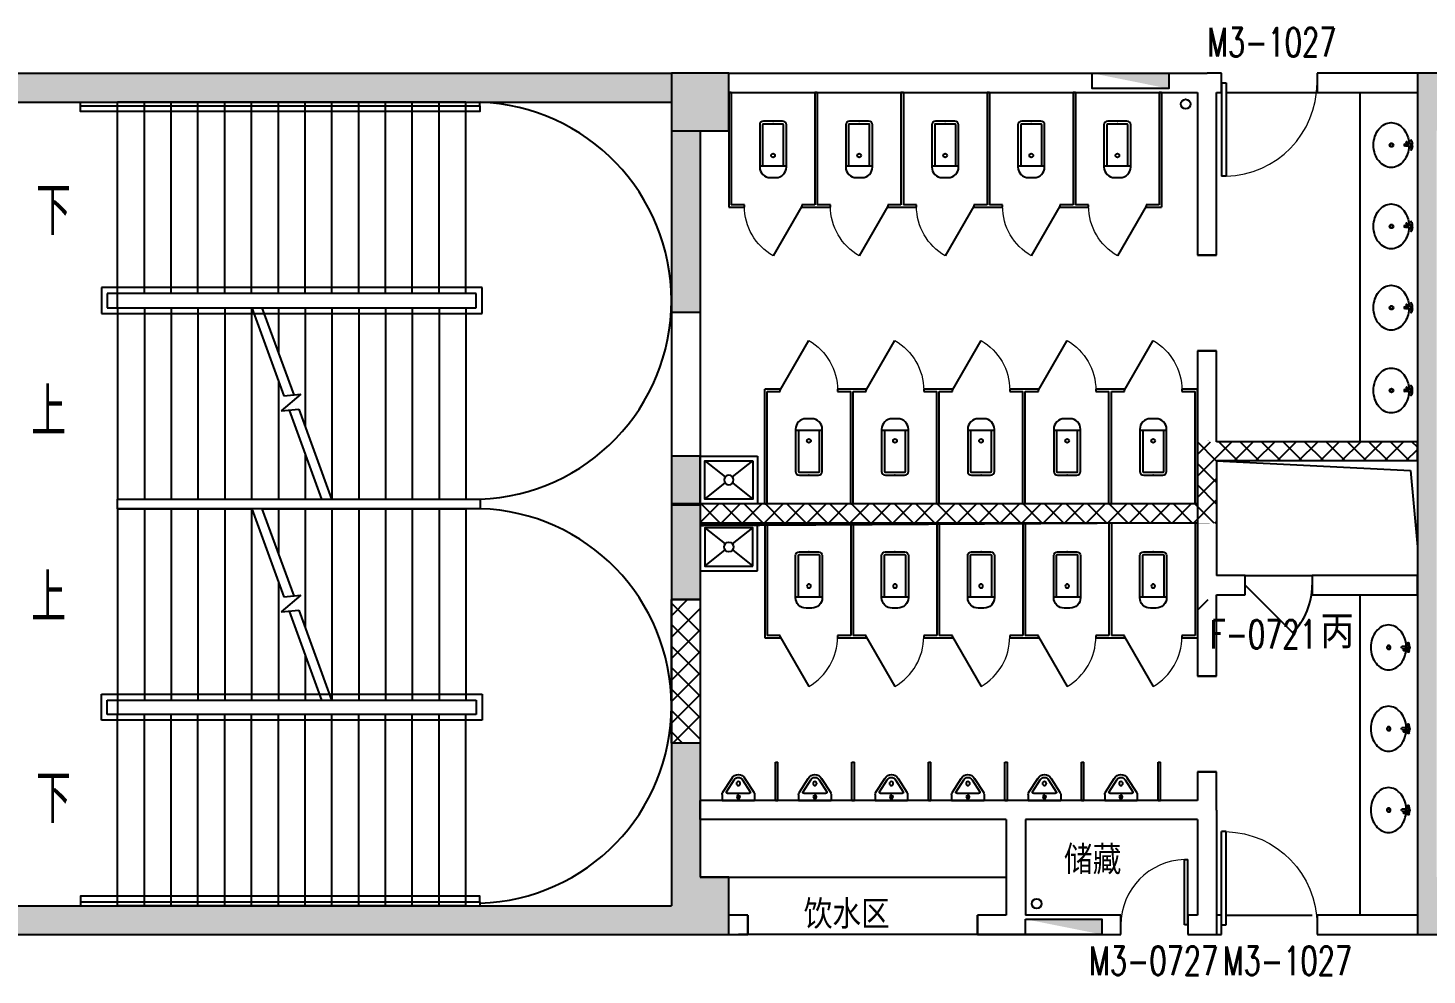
# Model space of a CAD drawing. Extents: x 1136392 to 1212190, y 313528 to 416301.
# Drawn here: x 1147326 to 1161954, y 394641 to 404538 of the extents above; entities that cross this region are included whole.
import ezdxf

# ---------------------------------------------------------------- set-up
doc = ezdxf.new("R2010")
doc.units = 0
doc.header["$LTSCALE"] = 1000
doc.header["$MEASUREMENT"] = 0
doc.linetypes.add('DASH', pattern=[0.35, 0.25, -0.1])
for name, color, linetype in [('body', 30, 'Continuous'), ('name', 1, 'Continuous'), ('消防', 222, 'Continuous')]:
    doc.layers.add(name, color=color, linetype=linetype)
doc.styles.add('_TCH_DIM', font='SIMPLEX', dxfattribs={"bigfont": 'GBCBIG'})
doc.styles.add('_TCH_WINDOW', font='txt.shx', dxfattribs={"height": 3.5, "bigfont": 'hztxt.shx'})

# ---------------------------------------------------------------- blocks, each defined once
blk = doc.blocks.new('cde')
at = {"layer": '消防'}
blk.add_hatch(color=256, dxfattribs=at).paths.add_polyline_path([(-873426.7166632321, -271674.3896962288), (-874226.7166632321, -271674.3896962288), (-873426.7166632321, -271834.3896962288)])
blk.add_lwpolyline([(-874226.7166632321, -271674.3896962288), (-873426.7166632321, -271674.3896962288), (-873426.7166632321, -271834.3896962288), (-874226.7166632321, -271834.3896962288)], close=True, dxfattribs=at)
blk = doc.blocks.new('$lvtry$00000201')
for p, q in [((-139.7834388052433, -40.0000000100008, 1e-08), (-139.7834388052433, -479.6564289897615, 1e-08)), ((-109.7834388052506, -40.0000000100008, 1e-08), (-109.7834388052433, -469.6564289897615, 1e-08)), ((99.78343880524335, -1.000080374069512e-08, 1e-08), (-99.78343880524335, -1.000080374069512e-08, 1e-08)), ((99.78343880524335, -30.0000000100008, 1e-08), (-99.78343880524335, -30.0000000100008, 1e-08)), ((109.7834388052361, -469.6564289897615, 1e-08), (109.7834388052361, -40.0000000100008, 1e-08)), ((139.7834388052361, -479.6564289897615, 1e-08), (139.7834388052433, -40.0000000100008, 1e-08)), ((139.7834388052361, -469.6564289897615, 1e-08), (-139.7834388052433, -469.6564289897615, 1e-08)), ((-29.78343880524335, -589.6564289897615, 1e-08), (29.78343880523607, -589.6564289897615, 1e-08))]:
    blk.add_line(p, q)
blk.add_circle((0, -358.6146012114659, 1e-08), 20)
for centre, radius, start, end in [((-99.78343880524335, -40.0000000100008, 1e-08), 40, 90, 180), ((-99.78343880525063, -40.0000000100008, 1e-08), 10, 90, 180), ((99.78343880523607, -40.0000000100008, 1e-08), 40, 0, 90), ((99.78343880523607, -40.0000000100008, 1e-08), 10, 0, 90), ((-29.78343880524335, -479.6564289897615, 1e-08), 110, 180, 270), ((29.78343880523607, -479.6564289897615, 1e-08), 110, 270, 0)]:
    blk.add_arc(centre, radius, start, end)
blk.add_point((0, 0))
blk = doc.blocks.new('$TCHSYS$APDOOR2D')
blk.add_line((0.5, 0), (9.094947017729283e-16, 0.8660254037844392))
at = {"lineweight": 13}
blk.add_arc((0.5, 0), 1, 120, 180, dxfattribs=at)
blk = doc.blocks.new('$DorLib2D$00000001')
for p, q in [((0.45, 0.9750000000000001), (0.5000000000000002, 0.9750000000000001)), ((0.45, 0), (0.45, 0.9750000000000001)), ((0.5, 0), (0.5, 0.9750000000000001)), ((0.5, 0), (0.45, 0))]:
    blk.add_line(p, q)
at = {"lineweight": 13}
blk.add_arc((0.475, 0), 0.975, 91.4692835813538, 180, dxfattribs=at)
blk = doc.blocks.new('$lvtry$00000194')
for p, q in [((-16.69233925083245, -26.52828659578518, 1e-08), (-16.69233925083245, -16.69233926081506, 1e-08)), ((16.69233925080334, -26.52828659578518, 1e-08), (16.69233925080334, -16.69233926081506, 1e-08))]:
    blk.add_line(p, q)
at = {"elevation": 1e-08}
blk.add_lwpolyline([(13.72152649859345, -39.03689486999792, -0.06737355819839203), (92.26126355512679, -53.38288950382048, -0.08815154047699353), (166.1700935788249, -92.90564140197239, -0.1052687078231532), (218.0973696844812, -155.2963535393974, -0.1216849278553274), (235, -223.7203959214821, -0.121684927855334), (218.0973696844885, -292.1444383035814, -0.1052687078231275), (166.1700935788467, -354.5351504409991, -0.08815154047698223), (92.26126355514862, -394.057902339162, -0.07896630954085203), (7.275957614183426e-12, -408.7203959214967, -0.07896630954085819), (-92.26126355513406, -394.0579023391729, -0.08815154047700312), (-166.1700935788322, -354.535150441021, -0.1052687078231533), (-218.0973696844885, -292.144438303596, -0.1216849278553274), (-235, -223.7203959215112, -0.1216849278553497), (-218.0973696844958, -155.2963535394192, -0.1052687078231637), (-166.170093578854, -92.90564140199422, -0.08815154047699322), (-92.26126355514862, -53.38288950383139, -0.05993496726570368), (-22.52397154361825, -39.57398654198914, -0.05993496726570368)], format="xyb", dxfattribs=at)
for centre, radius in [((-1.455191522836685e-11, -26.52828659578518, 1e-08), 16.69233925081608), ((-7.275957614183426e-12, -221.4316481974711, 1e-08), 20), ((-7.275957614183426e-12, -221.4316481974711, 1e-08), 15)]:
    blk.add_circle(centre, radius)
for centre, radius, start, end in [((-40.18135723996966, -17.32147236583114, 1e-08), 10.06450358181337, 106.6095606707905, 258.1648168314234), ((-64.2878101370734, 250.1618107285321, 1e-08), 258.7112282179222, 274.7069152505645, 282.3731635936319), ((-74.62124779871374, -196.6875086797954, 1e-08), 172.5795059260873, 71.36004855192897, 79.18732016849276), ((-28.90521497542795, -63.30408876373258, 1e-08), 6.774339234079719, 155.3439801166094, 308.3224154564381), ((-170.98009125526, 35.25583087861014, 1e-08), 166.2489730946692, 324.8410728659358, 338.1337180303948), ((-170.98009125526, 35.25583087861014, 1e-08), 169.652629299969, 324.8410728659358, 331.3523341770557), ((-28.90521497542795, -63.30408876373258, 1e-08), 3.370683028779979, 155.3439801166094, 308.3224154564381), ((100.4320496943401, -178.0699382033345, 1e-08), 169.6526292999691, 132.31406139628, 138.8253227074418), ((100.4320496943401, -178.0699382033345, 1e-08), 166.2489730946693, 125.5326775435753, 138.8253227074418), ((-12.26054571814893, -42.12725045696425, 1e-08), 10.59940537502004, 201.8923753688994, 261.7740202046142), ((-1.455191522836685e-11, -16.69233926081506, 1e-08), 16.69233925081608, 0, 180), ((-381.0866100194544, -98.94153783039656, 1e-08), 372.2172360846195, 2.398242787226626, 6.762688832811939), ((-1.455191522836685e-11, -79.69124362275761, 1e-08), 9.902517937004529, 201.7836930227817, 338.2163069772183), ((64.28781013704429, 250.1618107285321, 1e-08), 258.7112282179222, 257.626836406368, 265.2930847494355), ((381.0866100194253, -98.94153783036745, 1e-08), 372.2172360846195, 170.1008309111423, 177.6017572127734), ((74.62124779877195, -196.6875086797954, 1e-08), 172.5795059260873, 100.8126798315072, 110.4190736218762), ((40.18135723994055, -17.32147236583114, 1e-08), 10.06450358181337, 281.8351831685765, 73.39043932920947)]:
    blk.add_arc(centre, radius, start, end)
blk.add_point((-1.455191522836685e-11, -16.69233926081506, 1e-08))
blk = doc.blocks.new('$DorLib2D$00000114')
at = {"color": 0}
blk.add_line((0.4999999999999964, 3.552713678800501e-15), (-0.2071067811864751, 0.7071067811864857), dxfattribs=at)
blk.add_arc((0.5000000000013856, -1.154631945610163e-12), 1.000000000001696, 135, 180, dxfattribs=at)
blk = doc.blocks.new('$lvtry$00000221')
for p, q in [((-170, 0, 1.00000000000001e-08), (170, -3.637978807091713e-12, 1.00000000000001e-08)), ((-170, -61.14835470659455, 1.00000000000001e-08), (-170, 0, 1.00000000000001e-08)), ((-161.8924622367413, -88.44343865486735, 1.00000000000001e-08), (-69.28203202271834, -230.5818163137155, 1.00000000000001e-08)), ((-124.1736286101077, -91.45901678963855, 1.00000000000001e-08), (-43.30126991269935, -215.5818163076256, 1.00000000000001e-08)), ((-115.7951361627565, -76, 1.00000000000001e-08), (115.7951365941481, -76, 1.00000000000001e-08)), ((43.301270463322, -215.5818162915166, 1.00000000000001e-08), (124.1736290448607, -91.45901678449081, 1.00000000000001e-08)), ((69.28203258278518, -230.5818162812357, 1.00000000000001e-08), (161.8924622535633, -88.44343926462534, 1.00000000000001e-08)), ((170, -61.14835534217491, 1.00000000000001e-08), (170, -3.637978807091713e-12, 1.00000000000001e-08))]:
    blk.add_line(p, q)
for centre, radius in [((0, -38, 1.00000000000001e-08), 17.66628609890358), ((2.156957634724677e-07, -176.9798452330579, 1e-08), 20)]:
    blk.add_circle(centre, radius)
for centre, radius, start, end in [((-120, -61.14835470659455, 1.00000000000001e-08), 50, 180, 213.0863027744521), ((-115.7951361627565, -86, 1.00000000000001e-08), 10, 90, 213.0863027744521), ((115.7951365941481, -86, 1.00000000000001e-08), 10, 326.9136972608397, 90), ((120, -61.14835534217491, 1.00000000000001e-08), 50, 326.9136972608397, 0), ((2.706583472900093e-07, -190.5818162974756, 1.00000000000001e-08), 80.00000000000118, 210.0000000135458, 330.0000000132417), ((2.706583472900093e-07, -190.5818163002696, 1.00000000000001e-08), 49.99999999860439, 210.0000000102977, 330.00000001059)]:
    blk.add_arc(centre, radius, start, end)
blk.add_point((0, -38, 1.00000000000001e-08))
blk = doc.blocks.new('$lvtry$00000012')
for p, q in [((-250, -50, 1e-08), (-39.04344047215272, -218.7652476222793, 1e-08)), ((39.04344047215272, -218.7652476222793, 1e-08), (250, -50, 1e-08)), ((-250, -450, 1e-08), (-39.04344047215272, -281.2347523777207, 1e-08)), ((39.04344047215272, -281.2347523777244, 1e-08), (250, -450, 1e-08))]:
    blk.add_line(p, q)
at = {"elevation": 1e-08}
for points in [[(300, -500), (300, 0), (-300, 0), (-300, -500)], [(250, -450), (250, -50), (-250, -50), (-250, -450)]]:
    blk.add_lwpolyline(points, close=True, dxfattribs=at)
blk.add_circle((0, -250, 1e-08), 50)

msp = doc.modelspace()

# ---------------------------------------------------------------- hatches: boundary and pattern name
at = {"layer": 'body'}
for points in [[(1146253.254588094, 404064.498911303), (1146253.254588094, 403764.498911303), (1154053.254588094, 403764.4989113044), (1154053.254588094, 404064.4989113044)], [(1154053.254588085, 403464.4989113604), (1154653.254588085, 403464.4989113604), (1154653.254588085, 404064.4989113604), (1154053.254588085, 404064.4989113604)], [(1161853.254588062, 404064.4989113034), (1161853.254588062, 403464.4989113034), (1162453.254588062, 403464.4989113031), (1162453.254588062, 404064.4989113031)], [(1154353.254588104, 403464.4910988073), (1154053.254588104, 403464.4910988081), (1154053.254588095, 401564.4910988664), (1154353.254588095, 401564.4910988656)], [(1162053.254588062, 403464.4989113033), (1161853.254588062, 403464.4989113034), (1161853.254588059, 395664.4989113057), (1162053.254588059, 395664.4989113057)], [(1154053.254588097, 400064.491098866), (1154053.254588096, 399551.9099041946), (1154353.254588096, 399551.9099041942), (1154353.254588097, 400064.4910988656)], [(1154053.254588127, 399564.4989112894), (1154053.25458809, 398564.4910988661), (1154353.25458809, 398564.4910988656), (1154353.254588154, 399564.4989112894)], [(1154053.254588086, 395664.4989113604), (1154353.254588086, 395664.4989113604), (1154353.25458809, 397064.4910988656), (1154053.25458809, 397064.4910988662)], [(1154053.254588085, 395064.4989113604), (1154653.254588085, 395064.4989113604), (1154653.254588085, 395664.4989113604), (1154053.254588085, 395664.4989113604)], [(1161853.254588064, 395664.4989113058), (1161853.254588064, 395064.4989113058), (1162453.254588064, 395064.4989113056), (1162453.254588064, 395664.4989113056)], [(1146253.254588094, 395364.4989113023), (1146253.254588094, 395064.4989113023), (1154053.254588094, 395064.4989113036), (1154053.254588094, 395364.4989113036)]]:
    msp.add_hatch(color=256, dxfattribs=at).paths.add_polyline_path(points)

# ---------------------------------------------------------------- linework, layer by layer
for p, q in [((1146253.254588094, 404064.498911303), (1154053.254588094, 404064.4989113044)), ((1154653.254588085, 404064.4989113604), (1154053.254588085, 404064.4989113604)), ((1154053.254588085, 404064.4989113604), (1154053.254588085, 403464.4989113604)), ((1154653.254588114, 404064.4989113098), (1159653.254588019, 404064.4989113053)), ((1154653.254588085, 403464.4989113604), (1154653.254588085, 404064.4989113604)), ((1159803.254588089, 404064.498911315), (1159653.254588019, 404064.4989113053)), ((1159803.254588089, 403864.4989113062), (1159803.254588089, 404064.498911315)), ((1161853.254588068, 404064.4989113277), (1160803.254588013, 404064.4989113151)), ((1160803.254588013, 404064.4989113151), (1160803.254588013, 403864.4989113101)), ((1161853.254588062, 404064.4989113034), (1161853.254588062, 403464.4989113034)), ((1162453.254588062, 404064.4989113031), (1161853.254588062, 404064.4989113034)), ((1146253.254588094, 403764.498911303), (1154053.254588094, 403764.4989113044)), ((1148053.254588103, 403764.4989113002), (1154053.254588094, 403764.4989112988)), ((1148053.254588094, 403764.4989113618), (1154053.254588085, 403764.4989113604)), ((1151903.254588076, 403764.4989112954), (1148263.254588076, 403764.4989112954)), ((1148263.254588076, 401764.4989112954), (1148263.254588076, 403764.4989112954)), ((1148543.254588076, 401764.4989112954), (1148543.254588076, 403764.4989112954)), ((1148823.254588076, 401764.4989112954), (1148823.254588076, 403764.4989112954)), ((1149103.254588076, 401764.4989112954), (1149103.254588076, 403764.4989112954)), ((1149383.254588076, 401764.4989112954), (1149383.254588076, 403764.4989112954)), ((1149663.254588076, 401764.4989112954), (1149663.254588076, 403764.4989112954)), ((1149943.254588076, 401764.4989112954), (1149943.254588076, 403764.4989112954)), ((1150223.254588076, 401764.4989112954), (1150223.254588076, 403764.4989112954)), ((1150503.254588076, 401764.4989112954), (1150503.254588076, 403764.4989112954)), ((1150783.254588076, 401764.4989112954), (1150783.254588076, 403764.4989112954)), ((1151063.254588076, 401764.4989112954), (1151063.254588076, 403764.4989112954)), ((1151343.254588076, 401764.4989112954), (1151343.254588076, 403764.4989112954)), ((1151623.254588076, 401764.4989112954), (1151623.254588076, 403764.4989112954)), ((1151903.254588076, 401764.4989112954), (1151903.254588076, 403764.4989112954)), ((1154053.254588094, 403764.4989112988), (1154053.254588076, 395364.4989112993)), ((1154053.254588085, 403764.4989113604), (1154053.254588068, 395364.4989113609)), ((1154653.254588114, 403864.4989113132), (1159553.254588017, 403864.4989113068)), ((1154653.254588085, 403864.4989113263), (1154653.254588066, 402663.9989113104)), ((1154678.254588085, 403864.4989113263), (1154653.254588085, 403864.4989113263)), ((1154678.254588085, 403864.4989113263), (1154678.254588118, 402688.9989113782)), ((1155553.254588077, 403864.4989113258), (1155553.254588066, 402688.9989113791)), ((1155578.254588077, 403864.4989113258), (1155553.254588077, 403864.4989113258)), ((1155578.254588077, 403864.4989113258), (1155578.254588066, 402688.9989113114)), ((1156453.254588068, 403864.4989113265), (1156453.254588066, 402688.9989113123)), ((1156478.254588068, 403864.4989113265), (1156453.254588068, 403864.4989113265)), ((1156478.254588068, 403864.4989113265), (1156478.254588066, 402688.9989113123)), ((1157353.25458806, 403864.4989113101), (1157353.254588066, 402688.9989113132)), ((1157378.25458806, 403864.4989113101), (1157353.25458806, 403864.4989113101)), ((1157378.25458806, 403864.4989113101), (1157378.254588066, 402688.998911381)), ((1158253.254588052, 403864.4989113101), (1158253.254588066, 402688.9989113819)), ((1158278.254588052, 403864.4989113101), (1158253.254588052, 403864.4989113101)), ((1158278.254588052, 403864.4989113101), (1158278.254588066, 402688.9989113142)), ((1159153.254588043, 403864.4989113101), (1159153.254588015, 402688.9989113151)), ((1159178.254588043, 403864.4989113101), (1159153.254588043, 403864.4989113101)), ((1159178.254588043, 403864.4989113101), (1159178.254588015, 402663.9989113151)), ((1159553.254588017, 403864.4989113068), (1159553.254588035, 402164.4989112976)), ((1159753.254588031, 402164.498911299), (1159753.254588016, 403864.4989112954)), ((1159753.254588016, 403864.4989112954), (1159803.254588089, 403864.4989113062)), ((1159853.254588046, 403864.4989113053), (1160978.254588046, 403864.4989113053)), ((1160803.254588013, 403864.4989113101), (1161853.254588068, 403864.4989113016)), ((1154053.254588085, 403464.4989113604), (1154653.254588085, 403464.4989113604)), ((1154053.254588104, 403464.4910988081), (1154053.254588095, 401564.4910988664)), ((1154353.254588104, 403464.4910988073), (1154353.254588095, 401564.4910988656)), ((1161853.254588062, 403464.4989112923), (1161853.254588059, 395664.4989113057)), ((1154653.254588066, 402663.9989113104), (1154815.754588013, 402663.9989112884)), ((1154815.754588013, 402688.9989114193), (1154678.254588118, 402688.9989113782)), ((1154815.754588013, 402663.9989112884), (1154815.754588013, 402688.9989114193)), ((1155553.254588066, 402688.9989113791), (1155415.754588013, 402688.9989114199)), ((1155415.754588013, 402688.9989114199), (1155415.754588013, 402663.9989112994)), ((1155415.754588013, 402663.9989112994), (1155565.754588085, 402663.9989113272)), ((1155565.754588077, 402663.9989113258), (1155715.754588013, 402663.9989113115)), ((1155715.754588013, 402688.9989113166), (1155578.254588066, 402688.9989113114)), ((1155715.754588013, 402663.9989113115), (1155715.754588013, 402688.9989113166)), ((1156453.254588066, 402688.9989113123), (1156315.754588623, 402688.9989113172)), ((1156315.754588623, 402688.9989113172), (1156315.754588623, 402663.9989113121)), ((1156315.754588623, 402663.9989113121), (1156465.754588077, 402663.9989113268)), ((1156465.754588068, 402663.9989113265), (1156615.754588013, 402663.9989113124)), ((1156615.754588013, 402688.9989113103), (1156478.254588066, 402688.9989113123)), ((1156615.754588013, 402663.9989113124), (1156615.754588013, 402688.9989113103)), ((1157353.254588066, 402688.9989113132), (1157215.754588013, 402688.998911311)), ((1157215.754588013, 402688.998911311), (1157215.754588013, 402663.998911313)), ((1157215.754588013, 402663.998911313), (1157365.754588068, 402663.9989113274)), ((1157365.75458806, 402663.9989113265), (1157515.754588013, 402663.9989113134)), ((1157515.754588013, 402688.9989113185), (1157378.254588066, 402688.998911381)), ((1157515.754588013, 402663.9989113134), (1157515.754588013, 402688.9989113185)), ((1158253.254588066, 402688.9989113819), (1158115.754588013, 402688.9989113191)), ((1158115.754588013, 402688.9989113191), (1158115.754588013, 402663.9989113139)), ((1158115.754588013, 402663.9989113139), (1158265.75458806, 402663.9989113274)), ((1158265.754588052, 402663.9989113265), (1158415.754588013, 402663.9989113134)), ((1158415.754588013, 402688.9989113461), (1158278.254588066, 402688.9989113142)), ((1158415.754588013, 402663.9989113134), (1158415.754588013, 402688.9989113461)), ((1159153.254588015, 402688.9989113151), (1159015.754588013, 402688.9989113467)), ((1159015.754588013, 402688.9989113467), (1159015.754588013, 402663.9989113059)), ((1159015.754588013, 402663.9989113059), (1159178.254588015, 402663.9989113151)), ((1159553.254588035, 402164.4989112976), (1159753.254588031, 402164.498911299)), ((1148093.2545881, 401824.498911301), (1148093.2545881, 401554.498911301)), ((1152073.2545881, 401824.498911301), (1148093.2545881, 401824.498911301)), ((1148153.2545881, 401764.498911301), (1148153.2545881, 401614.498911301)), ((1152013.2545881, 401764.498911301), (1148153.2545881, 401764.498911301)), ((1148263.254588076, 401614.4989112954), (1148263.254588076, 401764.4989112954)), ((1151903.254588076, 401764.4989112954), (1148263.254588076, 401764.4989112954)), ((1152013.2545881, 401614.498911301), (1152013.2545881, 401764.498911301)), ((1152073.2545881, 401554.498911301), (1152073.2545881, 401824.498911301)), ((1148093.2545881, 401554.498911301), (1152073.2545881, 401554.498911301)), ((1148153.2545881, 401614.498911301), (1152013.2545881, 401614.498911301)), ((1148263.254588076, 401614.4989112954), (1149666.045190394, 401614.4989112937)), ((1148263.254588076, 401614.4989112954), (1148263.254588076, 399614.4989112954)), ((1148543.254588076, 401614.4989112954), (1148543.254588076, 399614.4989112954)), ((1148823.254588076, 401614.4989112954), (1148823.254588076, 399614.4989112954)), ((1149103.254588076, 401614.4989112954), (1149103.254588076, 399614.4989112954)), ((1149383.254588076, 401614.4989112954), (1149383.254588076, 399614.4989112954)), ((1149663.254588076, 401614.4989112954), (1149663.254588076, 399614.4989112954)), ((1149666.045190417, 401614.4989112938), (1150000.959433139, 400694.4048378557)), ((1149772.463985737, 401614.4989112938), (1151903.254588076, 401614.4989112954)), ((1149772.463985736, 401614.4989112938), (1150104.092860147, 400703.4305750172)), ((1149943.254588076, 401614.4989112954), (1149943.254588074, 401145.2939598288)), ((1150223.254588076, 401614.4989112954), (1150223.254588074, 400376.0631907409)), ((1150503.254588076, 401614.4989112954), (1150503.254588076, 399614.4989112954)), ((1150783.254588076, 401614.4989112954), (1150783.254588076, 399614.4989112954)), ((1151063.254588076, 401614.4989112954), (1151063.254588076, 399614.4989112954)), ((1151343.254588076, 401614.4989112954), (1151343.254588076, 399614.4989112954)), ((1151623.254588076, 401614.4989112954), (1151623.254588076, 399614.4989112954)), ((1151903.254588076, 401614.4989112954), (1151903.254588076, 399614.4989112954)), ((1154053.254588118, 401564.4910988661), (1154053.254588104, 397064.4910988661)), ((1154053.254588109, 401564.4910989276), (1154053.254588095, 397064.4910989276)), ((1154353.254588095, 401564.4910988656), (1154053.254588095, 401564.4910988664)), ((1154353.254588104, 401564.4910988656), (1154353.25458809, 397064.4910988656)), ((1159753.254588037, 401164.498911299), (1159553.254588042, 401164.4989112976)), ((1159553.254588042, 401164.4989112976), (1159553.254588045, 400114.4989112881)), ((1159753.254588042, 400214.498911312), (1159753.254588037, 401164.498911299)), ((1149943.254588074, 400852.9346319311), (1149943.254588076, 399614.4989112954)), ((1150178.711494491, 400709.9608357353), (1149972.671097345, 400537.0631858343)), ((1150000.959433139, 400694.4048378557), (1150178.711494491, 400709.9608357353)), ((1155028.254588085, 399564.498911284), (1155028.254588118, 400764.998911243)), ((1155190.754588013, 400764.998911201), (1155028.254588118, 400764.998911243)), ((1155053.254588085, 399564.498911284), (1155053.254588118, 400739.9989113108)), ((1155053.254588118, 400739.9989113108), (1155190.754588013, 400739.998911316)), ((1155190.754588013, 400739.998911316), (1155190.754588013, 400764.998911201)), ((1155940.754588077, 400764.9989112676), (1155790.754588013, 400764.9989112172)), ((1155790.754588013, 400764.9989112172), (1155790.754588013, 400739.9989113167)), ((1155790.754588013, 400739.9989113167), (1155928.254588118, 400739.9989113117)), ((1155928.254588077, 399564.498911285), (1155928.254588118, 400739.9989113117)), ((1156090.754588013, 400764.9989113118), (1155940.754588069, 400764.9989112676)), ((1155953.254588077, 399564.498911285), (1155953.254588118, 400739.9989112439)), ((1155953.254588118, 400739.9989112439), (1156090.754588013, 400739.9989112989)), ((1156090.754588013, 400739.9989112989), (1156090.754588013, 400764.9989113118)), ((1156840.754588069, 400764.9989112685), (1156690.754588623, 400764.9989113125)), ((1156690.754588623, 400764.9989113125), (1156690.754588623, 400739.9989112995)), ((1156690.754588623, 400739.9989112995), (1156828.254588066, 400739.9989112448)), ((1156828.254588069, 399564.498911285), (1156828.254588066, 400739.9989112448)), ((1156990.754588013, 400764.9989113128), (1156840.75458806, 400764.9989112676)), ((1156853.254588069, 399564.498911285), (1156853.254588066, 400739.9989112449)), ((1156853.254588066, 400739.9989112449), (1156990.754588013, 400739.9989112482)), ((1156990.754588013, 400739.9989112482), (1156990.754588013, 400764.9989113128)), ((1157740.75458806, 400764.9989112685), (1157590.754588623, 400764.9989113135)), ((1157590.754588623, 400764.9989113135), (1157590.754588623, 400739.9989112489)), ((1157590.754588623, 400739.9989112489), (1157728.254588066, 400739.9989112458)), ((1157728.25458806, 399564.498911285), (1157728.254588066, 400739.9989112458)), ((1157890.754588013, 400764.9989113137), (1157740.754588052, 400764.9989112676)), ((1157753.25458806, 399564.498911285), (1157753.254588066, 400739.9989112458)), ((1157753.254588066, 400739.9989112458), (1157890.754588013, 400739.9989112491)), ((1157890.754588013, 400739.9989112491), (1157890.754588013, 400764.9989113137)), ((1158640.754588052, 400764.9989112685), (1158490.754588623, 400764.9989113144)), ((1158490.754588623, 400764.9989113144), (1158490.754588623, 400739.9989112498)), ((1158490.754588623, 400739.9989112498), (1158628.254588066, 400739.9989112467)), ((1158628.254588052, 399564.498911285), (1158628.254588066, 400739.9989112467)), ((1158790.754588013, 400764.9989112435), (1158640.754588044, 400764.9989112676)), ((1158653.254588052, 399564.498911285), (1158653.254588066, 400739.9989112467)), ((1158653.254588066, 400739.9989112467), (1158790.754588013, 400739.9989113125)), ((1158790.754588013, 400739.9989113125), (1158790.754588013, 400764.9989112435)), ((1159553.254588066, 400764.9989112476), (1159390.754588013, 400764.9989112303)), ((1159390.754588013, 400764.9989112303), (1159390.754588013, 400739.9989113131)), ((1159390.754588013, 400739.9989113131), (1159528.254588066, 400739.9989112476)), ((1159528.254588044, 399564.4989112685), (1159528.254588066, 400739.9989112476)), ((1159553.254588044, 399564.4989112685), (1159553.254588066, 400764.9989112476)), ((1149972.671097345, 400537.0631858343), (1150158.723785601, 400553.3456149814)), ((1150055.590358591, 400544.3198778197), (1150394.045190408, 399614.4989112938)), ((1150158.723785601, 400553.3456149814), (1150500.463985746, 399614.4989112938)), ((1150223.254588074, 400083.7038627439), (1150223.254588076, 399614.4989112954)), ((1159553.254588045, 400079.4920632305), (1159688.269248926, 400214.5067241119)), ((1159553.254588044, 399854.9856602028), (1159912.775651955, 400214.5067241136)), ((1159753.254588046, 400011.9548751391), (1159553.254588046, 400211.9548751394)), ((1159553.254588045, 400114.4989112888), (1159553.254588025, 399564.4989112887)), ((1161853.254588017, 400214.4989112881), (1159753.254588042, 400214.498911312)), ((1159975.209142084, 400014.5067241277), (1159775.209142099, 400214.5067241124)), ((1159937.282054996, 400014.5067241277), (1160137.282054983, 400214.5067241151)), ((1160199.715545111, 400014.5067241277), (1159999.715545124, 400214.5067241141)), ((1160161.788458023, 400014.5067241276), (1160361.788458012, 400214.5067241165)), ((1160424.221948138, 400014.5067241276), (1160224.22194815, 400214.5067241157)), ((1160386.294861049, 400014.5067241277), (1160586.29486104, 400214.5067241184)), ((1160648.728351164, 400014.5067241276), (1160448.728351175, 400214.5067241173)), ((1160610.801264076, 400014.5067241277), (1160810.801264068, 400214.50672412)), ((1160873.234754191, 400014.5067241275), (1160673.2347542, 400214.5067241188)), ((1160835.307667102, 400014.5067241276), (1161035.307667096, 400214.5067241215)), ((1161097.741157218, 400014.5067241276), (1160897.741157225, 400214.5067241205)), ((1161059.814070129, 400014.5067241275), (1161259.814070125, 400214.506724123)), ((1161322.247560245, 400014.5067241275), (1161122.24756025, 400214.5067241221)), ((1161284.320473156, 400014.5067241276), (1161484.320473153, 400214.5067241248)), ((1161546.753963272, 400014.5067241275), (1161346.753963275, 400214.5067241237)), ((1161508.826876183, 400014.5067241275), (1161708.826876181, 400214.5067241263)), ((1161771.260366298, 400014.5067241273), (1161571.2603663, 400214.5067241254)), ((1161733.333279209, 400014.5067241275), (1161853.254588036, 400134.4280329539)), ((1161853.254588031, 400157.0189054218), (1161795.766769325, 400214.5067241268)), ((1161853.254588017, 400014.4989112881), (1161853.254588017, 400214.4989112881)), ((1154053.254588097, 400064.491098866), (1154053.254588096, 399551.9099041946)), ((1154353.254588097, 400064.4910988656), (1154053.254588097, 400064.491098866)), ((1154353.254588097, 400064.4910988656), (1154353.254588096, 399551.9099041942)), ((1159753.254588046, 399787.4484721127), (1159553.254588044, 399987.4484721138)), ((1159753.254588046, 400014.4989112885), (1161779.426855981, 399913.6325999347)), ((1159753.254588023, 400014.4989113094), (1159753.254588045, 399464.4989112831)), ((1161853.254588017, 400014.4989112881), (1159753.254588023, 400014.4989113094)), ((1159553.254588043, 399630.4792571749), (1159753.254588046, 399830.4792571777)), ((1161779.426855981, 399913.6325999347), (1161853.254588063, 399114.4989112855)), ((1159753.254588046, 399562.9420690861), (1159553.254588044, 399762.9420690881)), ((1148263.254588076, 399614.4989112954), (1150394.045190402, 399614.4989112937)), ((1148263.254588076, 399514.4989112958), (1149666.045190413, 399514.4989112938)), ((1148263.254588076, 399514.4989112958), (1148263.254588076, 397514.4989112958)), ((1148543.254588076, 399514.4989112958), (1148543.254588076, 397514.4989112958)), ((1148823.254588076, 399514.4989112958), (1148823.254588076, 397514.4989112958)), ((1149103.254588076, 399514.4989112958), (1149103.254588076, 397514.4989112958)), ((1149383.254588076, 399514.4989112958), (1149383.254588076, 397514.4989112958)), ((1149663.254588076, 399514.4989112958), (1149663.254588076, 397514.4989112958)), ((1149666.045190417, 399514.4989112938), (1150000.959433325, 398594.4048373607)), ((1149772.463985736, 399514.4989112938), (1151903.254588076, 399514.4989112958)), ((1149772.463985736, 399514.4989112938), (1150104.092860328, 398603.4305745218)), ((1149943.254588076, 399514.4989112958), (1149943.254588074, 399045.293959827)), ((1150223.254588076, 399514.4989112958), (1150223.254588074, 398276.0631906376)), ((1150500.463985795, 399614.4989112937), (1151903.254588076, 399614.4989112954)), ((1150503.254588076, 399514.4989112958), (1150503.254588076, 397514.4989112958)), ((1150783.254588076, 399514.4989112958), (1150783.254588076, 397514.4989112958)), ((1151063.254588076, 399514.4989112958), (1151063.254588076, 397514.4989112958)), ((1151343.254588076, 399514.4989112958), (1151343.254588076, 397514.4989112958)), ((1151623.254588076, 399514.4989112958), (1151623.254588076, 397514.4989112958)), ((1151903.254588076, 399514.4989112958), (1151903.254588076, 397514.4989112958)), ((1154053.254588127, 399564.4989112894), (1154053.25458809, 398564.4910988661)), ((1154353.254588154, 399564.4989112894), (1154053.254588127, 399564.4989112894)), ((1154353.254588096, 399551.9099041942), (1154053.254588096, 399551.9099041946)), ((1154353.25458809, 399369.6123109712), (1154548.141188388, 399564.498911269)), ((1154353.254588154, 399564.4989112894), (1154353.25458809, 398564.4910988656)), ((1159553.254588025, 399564.4989112887), (1154353.254588154, 399564.4989112894)), ((1154563.536260367, 399364.4989112833), (1154363.536260382, 399564.4989112684)), ((1154572.647591429, 399364.4989112833), (1154772.647591415, 399564.4989112697)), ((1154788.042663394, 399364.4989112829), (1154588.042663408, 399564.4989112691)), ((1154797.153994455, 399364.4989112829), (1154997.153994443, 399564.4989112703)), ((1155012.549066422, 399364.4989112824), (1154812.549066434, 399564.4989112697)), ((1155021.660397482, 399364.4989112823), (1155221.66039747, 399564.4989112709)), ((1155028.254588085, 399564.498911284), (1155053.254588085, 399564.498911284)), ((1155237.055469449, 399364.4989112819), (1155037.05546946, 399564.4989112704)), ((1155246.166800508, 399364.4989112818), (1155446.166800498, 399564.4989112716)), ((1155461.561872476, 399364.4989112813), (1155261.561872486, 399564.4989112711)), ((1155470.673203534, 399364.4989112813), (1155670.673203525, 399564.4989112722)), ((1155686.068275503, 399364.4989112808), (1155486.068275513, 399564.4989112716)), ((1155695.17960656, 399364.4989112808), (1155895.179606552, 399564.4989112727)), ((1155910.57467853, 399364.4989112802), (1155710.574678539, 399564.4989112722)), ((1155919.686009586, 399364.4989112803), (1156119.686009579, 399564.4989112734)), ((1155928.254588077, 399564.498911285), (1155953.254588077, 399564.498911285)), ((1156135.081081558, 399364.4989112798), (1155935.081081565, 399564.498911273)), ((1156144.192412613, 399364.4989112797), (1156344.192412607, 399564.498911274)), ((1156359.587484585, 399364.4989112794), (1156159.587484591, 399564.4989112737)), ((1156368.698815639, 399364.4989112793), (1156568.698815634, 399564.4989112747)), ((1156584.093887612, 399364.4989112788), (1156384.093887617, 399564.4989112742)), ((1156593.205218665, 399364.4989112788), (1156793.205218662, 399564.4989112753)), ((1156808.60029064, 399364.4989112782), (1156608.600290643, 399564.4989112748)), ((1156817.711621691, 399364.4989112782), (1157017.711621689, 399564.4989112759)), ((1156828.254588069, 399564.498911285), (1156853.254588069, 399564.498911285)), ((1157033.106693667, 399364.4989112777), (1156833.106693669, 399564.4989112754)), ((1157042.218024717, 399364.4989112777), (1157242.218024716, 399564.4989112766)), ((1157257.613096694, 399364.4989112773), (1157057.613096695, 399564.4989112761)), ((1157266.724427744, 399364.4989112773), (1157466.724427744, 399564.4989112772)), ((1157482.119499721, 399364.4989112768), (1157282.119499721, 399564.4989112768)), ((1157491.23083077, 399364.4989112767), (1157691.230830771, 399564.4989112777)), ((1157706.625902748, 399364.4989112763), (1157506.625902747, 399564.4989112774)), ((1157715.737233796, 399364.4989112762), (1157915.737233798, 399564.4989112784)), ((1157728.25458806, 399564.498911285), (1157753.25458806, 399564.498911285)), ((1157931.132305776, 399364.4989112756), (1157731.132305773, 399564.498911278)), ((1157940.243636822, 399364.4989112758), (1158140.243636826, 399564.4989112791)), ((1158155.638708803, 399364.4989112752), (1157955.6387088, 399564.4989112786)), ((1158164.750039848, 399364.4989112752), (1158364.750039853, 399564.4989112797)), ((1158380.14511183, 399364.4989112747), (1158180.145111826, 399564.4989112793)), ((1158389.256442875, 399364.4989112746), (1158589.256442881, 399564.4989112802)), ((1158604.651514857, 399364.4989112741), (1158404.651514852, 399564.4989112798)), ((1158613.762845901, 399364.4989112741), (1158813.762845908, 399564.4989112809)), ((1158628.254588052, 399564.498911285), (1158653.254588052, 399564.498911285)), ((1158829.157917885, 399364.4989112738), (1158629.157917878, 399564.4989112805)), ((1158838.269248927, 399364.4989112737), (1159038.269248935, 399564.4989112816)), ((1159053.664320912, 399364.4989112731), (1158853.664320904, 399564.4989112811)), ((1159062.775651954, 399364.4989112732), (1159262.775651962, 399564.4989112823)), ((1159278.170723939, 399364.4989112726), (1159078.17072393, 399564.4989112818)), ((1159287.28205498, 399364.4989112726), (1159487.28205499, 399564.4989112827)), ((1159502.677126966, 399364.4989112722), (1159302.677126956, 399564.4989112824)), ((1159511.788458006, 399364.5067241114), (1159753.254588046, 399605.9728541508)), ((1159727.183529994, 399364.5067241109), (1159527.183529983, 399564.5067241222)), ((1159528.254588044, 399564.4989112685), (1159553.254588044, 399564.4989112685)), ((1159553.254588045, 399564.4989112831), (1159553.254588047, 399364.468282754)), ((1159553.254588069, 399364.4989112873), (1154353.254588153, 399364.498911288)), ((1155028.254588085, 399364.468282753), (1155028.254588066, 398163.9682827675)), ((1155053.254588085, 399364.468282753), (1155028.254588085, 399364.468282753)), ((1155053.254588085, 399364.468282753), (1155053.254588066, 398188.9682827675)), ((1155928.254588077, 399364.4682827521), (1155928.254588066, 398188.9682827665)), ((1155953.254588077, 399364.4682827521), (1155928.254588077, 399364.4682827521)), ((1155953.254588077, 399364.4682827521), (1155953.254588118, 398188.9682827665)), ((1156828.254588069, 399364.4682827521), (1156828.254588066, 398188.9682827656)), ((1156853.254588069, 399364.4682827521), (1156828.254588069, 399364.4682827521)), ((1156853.254588069, 399364.4682827521), (1156853.254588066, 398188.9682827655)), ((1157728.25458806, 399364.4682827521), (1157728.254588066, 398188.9682827647)), ((1157753.25458806, 399364.4682827521), (1157728.25458806, 399364.4682827521)), ((1157753.25458806, 399364.4682827521), (1157753.254588066, 398188.9682827647)), ((1158628.254588052, 399364.4682827521), (1158628.254588066, 398188.9682827637)), ((1158653.254588052, 399364.4682827521), (1158628.254588052, 399364.4682827521)), ((1158653.254588052, 399364.4682827521), (1158653.254588066, 398188.9682827637)), ((1159528.254588044, 399364.4682827685), (1159528.254588015, 398188.9682827628)), ((1159553.254588044, 399364.4682827685), (1159528.254588044, 399364.4682827685)), ((1159553.254588069, 399364.4989112873), (1159553.254588046, 398714.4989112862)), ((1159553.254588044, 399364.4682827685), (1159553.254588066, 398163.9682827627)), ((1159736.294861033, 399364.5067241112), (1159753.254588045, 399381.4664511239)), ((1159753.254588045, 399464.4989112831), (1159753.25458807, 398814.4989112808)), ((1160053.254588016, 398814.4989112788), (1159753.25458807, 398814.4989112808)), ((1160053.254587996, 398814.5067240143), (1160753.254587996, 398814.5067240141)), ((1160053.254588016, 398614.498911273), (1160053.254588016, 398814.4989112788)), ((1161853.254588018, 398814.4989112855), (1160753.254588016, 398814.4989112804)), ((1160753.254588016, 398814.4989112804), (1160753.254588016, 398614.4989112755)), ((1161853.254588018, 398614.4989112855), (1161853.254588018, 398814.4989112855)), ((1149943.254588074, 398752.9346319948), (1149943.254588076, 397514.4989112958)), ((1150178.711494491, 398609.9608357356), (1149972.671097345, 398437.0631858346)), ((1150000.959433325, 398594.4048373607), (1150178.711494491, 398609.9608357356)), ((1159553.254588046, 398714.4989112862), (1159553.254588045, 397764.4989113456)), ((1159753.254588045, 398614.4989112782), (1160053.254588016, 398614.498911273)), ((1159753.254588036, 397764.4989113455), (1159753.254588045, 398614.4989112782)), ((1160753.254588016, 398614.4989112755), (1161853.254588018, 398614.4989112855)), ((1154053.254588109, 398396.1009147483), (1154221.644772226, 398564.4910988659)), ((1154353.25458809, 398564.4910988656), (1154053.25458809, 398564.4910988661)), ((1154353.25458809, 398227.7499782396), (1154053.254588109, 398527.7499782209)), ((1154053.254588108, 398171.5945117209), (1154353.25458809, 398471.5945117032)), ((1159553.254588051, 398452.2485684269), (1159665.502964865, 398564.4969452416)), ((1149972.671097345, 398437.0631858346), (1150158.723785782, 398453.345614486)), ((1150055.590358777, 398444.3198773247), (1150394.045190413, 397514.4989112938)), ((1150158.723785782, 398453.345614486), (1150500.463985745, 397514.4989112938)), ((1154353.25458809, 398003.243575213), (1154053.254588108, 398303.243575195)), ((1154053.254588107, 397947.0881086935), (1154353.25458809, 398247.0881086766)), ((1155190.754588013, 398188.9682827409), (1155053.254588066, 398188.9682827675)), ((1155190.754588013, 398163.9682827931), (1155190.754588013, 398188.9682827409)), ((1155928.254588066, 398188.9682827665), (1155790.754588013, 398188.9682827402)), ((1155790.754588013, 398188.9682827402), (1155790.754588013, 398163.9682827944)), ((1156090.754588013, 398188.9682827882), (1155953.254588118, 398188.9682827665)), ((1156090.754588013, 398163.9682827664), (1156090.754588013, 398188.9682827882)), ((1156828.254588066, 398188.9682827656), (1156690.754588013, 398188.9682827875)), ((1156690.754588013, 398188.9682827875), (1156690.754588013, 398163.9682827657)), ((1156990.754588013, 398188.9682827462), (1156853.254588066, 398188.9682827655)), ((1156990.754588013, 398163.9682827655), (1156990.754588013, 398188.9682827462)), ((1157728.254588066, 398188.9682827647), (1157590.754588013, 398188.9682827455)), ((1157590.754588013, 398188.9682827455), (1157590.754588013, 398163.9682827648)), ((1157890.754588013, 398188.9682827381), (1157753.254588066, 398188.9682827647)), ((1157890.754588013, 398163.9682827645), (1157890.754588013, 398188.9682827381)), ((1158628.254588066, 398188.9682827637), (1158490.754588013, 398188.9682827374)), ((1158490.754588013, 398188.9682827374), (1158490.754588013, 398163.9682827638)), ((1158790.754588013, 398188.9682827854), (1158653.254588066, 398188.9682827637)), ((1158790.754588013, 398163.9682828274), (1158790.754588013, 398188.9682827854)), ((1159528.254588015, 398188.9682827628), (1159390.754588013, 398188.9682827847)), ((1159390.754588013, 398188.9682827847), (1159390.754588013, 398163.9682828229)), ((1154353.25458809, 397778.737172186), (1154053.254588108, 398078.7371721688)), ((1155028.254588066, 398163.9682827675), (1155190.754588013, 398163.9682827931)), ((1155790.754588013, 398163.9682827944), (1155940.754588077, 398163.9682827694)), ((1155940.754588069, 398163.9682827694), (1156090.754588013, 398163.9682827664)), ((1156690.754588013, 398163.9682827657), (1156840.754588069, 398163.9682827685)), ((1156840.75458806, 398163.9682827694), (1156990.754588013, 398163.9682827655)), ((1157590.754588013, 398163.9682827648), (1157740.75458806, 398163.9682827685)), ((1157740.754588052, 398163.9682827694), (1157890.754588013, 398163.9682827645)), ((1158490.754588013, 398163.9682827638), (1158640.754588052, 398163.9682827685)), ((1158640.754588044, 398163.9682827694), (1158790.754588013, 398163.9682828274)), ((1159390.754588013, 398163.9682828229), (1159553.254588066, 398163.9682827627)), ((1150223.254588074, 397983.7038627933), (1150223.254588076, 397514.4989112958)), ((1154053.254588106, 397722.581705666), (1154353.25458809, 398022.5817056497)), ((1154353.25458809, 397554.2307691594), (1154053.254588107, 397854.2307691429)), ((1154053.254588105, 397498.0753026386), (1154353.25458809, 397798.0753026232)), ((1159553.254588045, 397764.4989113456), (1159753.254588036, 397764.4989113455)), ((1154353.25458809, 397329.7243661325), (1154053.254588106, 397629.7243661167)), ((1148093.2545881, 397304.4989112854), (1148093.2545881, 397574.4989112854)), ((1148093.2545881, 397574.4989112854), (1152073.2545881, 397574.4989112854)), ((1148153.2545881, 397364.498911301), (1148153.2545881, 397514.4989112854)), ((1148153.2545881, 397514.4989112854), (1152013.254587809, 397514.4989112854)), ((1148263.254588076, 397514.4989112958), (1148263.254588076, 397364.4989112958)), ((1148263.254588076, 397514.4989112958), (1150394.04519042, 397514.4989112938)), ((1150500.463985756, 397514.4989112937), (1151903.254588076, 397514.4989112958)), ((1152013.254587809, 397514.4989112854), (1152013.254587809, 397364.498911301)), ((1152073.2545881, 397574.4989112854), (1152073.2545881, 397304.4989112854)), ((1154053.254588105, 397273.5688996111), (1154353.25458809, 397573.5688995965)), ((1152073.2545881, 397304.4989112854), (1148093.2545881, 397304.4989112854)), ((1152013.254587809, 397364.498911301), (1148153.2545881, 397364.498911301)), ((1151903.254588076, 397364.4989112958), (1148263.254588076, 397364.4989112958)), ((1148263.254588076, 395364.4989112958), (1148263.254588076, 397364.4989112958)), ((1148543.254588076, 395364.4989112958), (1148543.254588076, 397364.4989112958)), ((1148823.254588076, 395364.4989112958), (1148823.254588076, 397364.4989112958)), ((1149103.254588076, 395364.4989112958), (1149103.254588076, 397364.4989112958)), ((1149383.254588076, 395364.4989112958), (1149383.254588076, 397364.4989112958)), ((1149663.254588076, 395364.4989112958), (1149663.254588076, 397364.4989112958)), ((1149943.254588076, 395364.4989112958), (1149943.254588076, 397364.4989112958)), ((1150223.254588076, 395364.4989112958), (1150223.254588076, 397364.4989112958)), ((1150503.254588076, 395364.4989112958), (1150503.254588076, 397364.4989112958)), ((1150783.254588076, 395364.4989112958), (1150783.254588076, 397364.4989112958)), ((1151063.254588076, 395364.4989112958), (1151063.254588076, 397364.4989112958)), ((1151343.254588076, 395364.4989112958), (1151343.254588076, 397364.4989112958)), ((1151623.254588076, 395364.4989112958), (1151623.254588076, 397364.4989112958)), ((1151903.254588076, 395364.4989112958), (1151903.254588076, 397364.4989112958)), ((1154353.25458809, 397105.2179631059), (1154053.254588105, 397405.2179630907)), ((1154068.683190387, 397064.4910988661), (1154353.25458809, 397349.0624965698)), ((1154169.475049303, 397064.4910988659), (1154053.254588105, 397180.7115600647)), ((1154053.25458809, 397064.4910988662), (1154053.254588086, 395664.4910988089)), ((1154353.25458809, 397064.4910988656), (1154053.25458809, 397064.4910988662)), ((1154353.25458809, 397064.4910988656), (1154353.254588086, 395664.4910988084)), ((1155140.754588015, 396464.4989113081), (1155140.754588015, 396864.4989113081)), ((1155140.754588015, 396864.4989113081), (1155165.754588015, 396864.4989113081)), ((1155165.754588015, 396464.4989113081), (1155165.754588015, 396864.4989113081)), ((1155940.754588015, 396464.4989113081), (1155940.754588015, 396864.4989113081)), ((1155940.754588015, 396864.4989113081), (1155965.754588015, 396864.4989113081)), ((1155965.754588015, 396464.4989113081), (1155965.754588015, 396864.4989113081)), ((1156740.754588015, 396464.4989113081), (1156740.754588015, 396864.4989113081)), ((1156740.754588015, 396864.4989113081), (1156765.754588015, 396864.4989113081)), ((1156765.754588015, 396464.4989113081), (1156765.754588015, 396864.4989113081)), ((1157540.754588015, 396464.4989113081), (1157540.754588015, 396864.4989113081)), ((1157540.754588015, 396864.4989113081), (1157565.754588015, 396864.4989113081)), ((1157565.754588015, 396464.4989113081), (1157565.754588015, 396864.4989113081)), ((1158340.754588015, 396464.4989113081), (1158340.754588015, 396864.4989113081)), ((1158340.754588015, 396864.4989113081), (1158365.754588015, 396864.4989113081)), ((1158365.754588015, 396464.4989113081), (1158365.754588015, 396864.4989113081)), ((1159140.754588015, 396464.4989113081), (1159140.754588015, 396864.4989113081)), ((1159140.754588015, 396864.4989113081), (1159165.754588015, 396864.4989113081)), ((1159165.754588015, 396464.4989113081), (1159165.754588015, 396864.4989113081)), ((1159753.254588036, 396764.4989112692), (1159553.254588044, 396764.4989112692)), ((1159553.254588044, 396764.4989112692), (1159553.254588043, 396464.4989112904)), ((1159753.254588045, 396364.4989113078), (1159753.254588036, 396764.4989112692)), ((1157653.754588016, 396464.4989113084), (1154353.254588077, 396464.4989113091)), ((1154353.254588077, 396264.4989113091), (1154353.254588077, 396464.4989113091)), ((1155140.754588015, 396464.4989113081), (1155165.754588015, 396464.4989113081)), ((1155940.754588015, 396464.4989113081), (1155965.754588015, 396464.4989113081)), ((1156740.754588015, 396464.4989113081), (1156765.754588015, 396464.4989113081)), ((1157540.754588015, 396464.4989113081), (1157565.754588015, 396464.4989113081)), ((1159553.254588043, 396464.4989112904), (1157653.754588016, 396464.4989113084)), ((1158340.754588015, 396464.4989113081), (1158365.754588015, 396464.4989113081)), ((1159140.754588015, 396464.4989113081), (1159165.754588015, 396464.4989113081)), ((1159753.254588045, 396364.4989113078), (1159753.254588039, 395064.4989113045)), ((1157553.754588039, 396264.498911313), (1154353.254588077, 396264.4989113091)), ((1157553.754588039, 396264.498911313), (1157553.754588039, 395264.4989113077)), ((1157753.754587988, 396264.4989112937), (1157753.754587988, 395264.4989113326)), ((1159553.254588039, 396264.4989112933), (1157753.754587988, 396264.4989112937)), ((1159553.254588039, 396264.4989112933), (1159553.254588039, 395264.4989113321)), ((1154053.254588085, 395664.4989113604), (1154053.254588114, 395364.4989112988)), ((1154653.254588085, 395664.4989113604), (1154353.254588087, 395664.4989113363)), ((1154353.254588086, 395664.4910988084), (1157553.754588016, 395664.4910988078)), ((1154653.254588085, 395064.4989113604), (1154653.254588085, 395664.4989113604)), ((1161853.254588064, 395664.4989113058), (1161853.254588064, 395064.4989113058)), ((1146253.254588094, 395364.4989113023), (1154053.254588094, 395364.4989113036)), ((1148053.254588103, 395364.4989112994), (1154053.254588076, 395364.4989112993)), ((1148053.254588094, 395364.498911361), (1154053.254588068, 395364.4989113609)), ((1151903.254588076, 395364.4989112958), (1148263.254588076, 395364.4989112958)), ((1154853.504588013, 395264.4989113167), (1154653.254588094, 395264.4989113094)), ((1154853.504588013, 395064.4989113235), (1154853.504588013, 395264.4989113167)), ((1157553.754588039, 395264.4989113077), (1157253.504588013, 395264.4989113152)), ((1157253.504588013, 395264.4989113152), (1157253.504588013, 395064.4989113229)), ((1158753.25458809, 395264.4989113337), (1157753.754587988, 395264.4989113326)), ((1158753.25458809, 395064.4989112935), (1158753.25458809, 395264.4989113337)), ((1159553.254588039, 395264.4989113321), (1159453.254588014, 395264.4989113335)), ((1159453.254588014, 395264.4989113335), (1159453.254588014, 395064.4989112921)), ((1159803.254588089, 395264.4989113234), (1159753.254588045, 395264.498911308)), ((1159753.254588045, 395264.498911308), (1159753.254588045, 395064.498911308)), ((1159803.254588089, 395064.4989113248), (1159803.254588089, 395264.4989113234)), ((1159853.254588046, 395264.498911308), (1160753.254588045, 395264.4989113078)), ((1161853.254588065, 395264.4989113133), (1160803.254588089, 395264.4989113231)), ((1160803.254588089, 395264.4989113231), (1160803.254588089, 395064.4989113245)), ((1146253.254588094, 395064.4989113023), (1154053.254588094, 395064.4989113036)), ((1154053.254588085, 395064.4989113604), (1154653.254588085, 395064.4989113604)), ((1154653.254588094, 395064.4989113094), (1154853.504588013, 395064.4989113235)), ((1157753.504588055, 395064.4989113086), (1154753.504588055, 395064.4989113091)), ((1157253.504588013, 395064.4989113229), (1157653.754588016, 395064.4989113086)), ((1157653.754588016, 395064.4989113086), (1158753.25458809, 395064.4989112935)), ((1159453.254588014, 395064.4989112921), (1159753.254588039, 395064.4989113045)), ((1159753.254588045, 395064.498911308), (1159803.254588089, 395064.4989113248)), ((1160803.254588089, 395064.4989113245), (1161853.254588064, 395064.4989112866)), ((1161853.254588064, 395064.4989113058), (1162453.254588064, 395064.4989113056))]:
    msp.add_line(p, q, dxfattribs=at)
at = {"layer": 'body', "linetype": 'DASH'}
for p, q in [((1159753.254588031, 402164.4989112883), (1159553.254588031, 402164.4989112869)), ((1159553.254588038, 401164.4989112869), (1159753.254588038, 401164.4989112883)), ((1159753.254588045, 397764.4989113082), (1159553.254588045, 397764.4989113082)), ((1159553.254588045, 396764.4989113082), (1159753.254588045, 396764.4989113082)), ((1154853.504588055, 395264.4989113093), (1154853.504588055, 395064.4989113093)), ((1157253.504588055, 395064.4989113086), (1157253.504588055, 395264.4989113086))]:
    msp.add_line(p, q, dxfattribs=at)
at = {"layer": 'body'}
for points in [[(1147873.254588076, 403724.4989111508), (1147873.254588076, 403764.4989111508)], [(1152050.718478251, 403724.498911067), (1152050.718478251, 403764.498911067)], [(1147873.254588076, 395404.4989114256), (1147873.254588076, 395364.4989114256)], [(1152050.718478251, 395404.4989115094), (1152050.718478251, 395364.4989115094)]]:
    msp.add_lwpolyline(points, dxfattribs=at)
for points in [[(1161853.254588011, 403864.4989113109), (1161853.254588065, 400214.4989113205), (1161253.254588059, 400214.4989113272), (1161253.254588031, 403864.4989113063)], [(1147983.254588076, 403664.4989111508), (1147873.254588076, 403664.4989111508), (1147873.254588076, 403724.4989111508), (1152050.718478251, 403724.498911067), (1152050.718478251, 403664.498911067)], [(1148263.254588076, 399614.4989112882), (1152053.254588094, 399614.4989112879), (1152053.254588094, 399514.4989112879), (1148263.254588076, 399514.4989112882)], [(1161853.254588012, 398614.4989112855), (1161853.254588063, 395264.4989113072), (1161253.254588063, 395264.4989113074), (1161253.254588035, 398614.4989112859)], [(1154053.254588109, 398564.4910988661), (1154353.25458809, 398564.4910988656), (1154353.25458809, 397064.4910988656), (1154053.254588104, 397064.4910988661)], [(1147983.254588076, 395464.4989114256), (1147873.254588076, 395464.4989114256), (1147873.254588076, 395404.4989114256), (1152050.718478251, 395404.4989115094), (1152050.718478251, 395464.4989115094)]]:
    msp.add_lwpolyline(points, close=True, dxfattribs=at)
at = {"layer": 'body', "const_width": 1}
msp.add_lwpolyline([(1154353.25458809, 399364.5067241233), (1159753.254588045, 399364.506724111), (1159753.254588046, 400014.5067241278), (1161853.254588063, 400014.5067241275), (1161853.254588017, 400214.5067241275), (1159553.254588046, 400214.5067241109), (1159553.254588043, 399564.5067241224), (1154353.254588091, 399564.5067241079)], close=True, dxfattribs=at)
at = {"layer": 'body'}
for centre, radius, start, end in [((1151977.637304151, 401688.8816273451), 2075.760493476266, 272.0876734368254, 87.91232656317463), ((1151991.21113564, 397453.2042366428), 2062.228194382667, 271.7240402688443, 88.27595973115574)]:
    msp.add_arc(centre, radius, start, end, dxfattribs=at)
at = {"layer": '消防', "linetype": 'Continuous'}
for centre in [(1159429.916123121, 403742.6956998344), (1157872.085540725, 395386.3021180514)]:
    msp.add_circle(centre, 50, dxfattribs=at)

# ---------------------------------------------------------------- block references
at = {"layer": 'body'}
ref = msp.add_blockref('$DorLib2D$00000001', (1160303.254588046, 403964.4989113054), dxfattribs=dict(at, xscale=-1000, yscale=-1000, zscale=-1000, rotation=4.940819712028292e-12))
ref.add_attrib('A', 'M3-1027', (1159655.754588046, 404240.7489113054), dxfattribs={"height": 297.5, "style": '_TCH_WINDOW', "width": 0.7058823529411765})
for name, p, rotation in [('$lvtry$00000201', (1155115.754588086, 403564.4989113292, -1.000000793283107e-08), 359.9999999999959), ('$lvtry$00000201', (1156015.754588078, 403564.4989113287, -1.000000793283107e-08), 359.9999999999959), ('$lvtry$00000201', (1156915.754588069, 403564.4989113294, -1.000000793283107e-08), 359.9999999999959), ('$lvtry$00000201', (1157815.754588061, 403564.4989113294, -1.000000793283107e-08), 359.9999999999959), ('$lvtry$00000201', (1158715.754588053, 403564.4989113294, -1.000000793283107e-08), 359.9999999999959), ('$lvtry$00000194', (1161803.254723534, 403314.4989113281, -1.000000793283107e-08), 269.9999999995998), ('$lvtry$00000194', (1161803.254723534, 402464.4989113281, -1.000000793283107e-08), 269.9999999995998), ('$lvtry$00000194', (1161803.254723534, 401614.4989113281, -1.000000793283107e-08), 269.9999999995998), ('$lvtry$00000194', (1161803.254723533, 400749.4989113281, -1.000000793283107e-08), 269.9999999995998), ('$lvtry$00000201', (1155490.754588076, 399864.4989112647, -1.000000793283107e-08), 179.9999999999959), ('$lvtry$00000201', (1156390.754588068, 399864.4989112656, -1.000000793283107e-08), 179.9999999999959), ('$lvtry$00000201', (1157290.754588059, 399864.4989112656, -1.000000793283107e-08), 179.9999999999959), ('$lvtry$00000201', (1158190.754588051, 399864.4989112656, -1.000000793283107e-08), 179.9999999999959), ('$lvtry$00000201', (1159090.754588043, 399864.4989112656, -1.000000793283107e-08), 179.9999999999959), ('$lvtry$00000012', (1154653.254588094, 399364.4682827526), 359.9999999997298)]:
    msp.add_blockref(name, p, dxfattribs=dict(at, rotation=rotation))
for name, p, xscale, yscale, zscale, rotation in [('$TCHSYS$APDOOR2D', (1155115.754588085, 402676.4989113268), 600, -600, 25, 5.928983654524957e-11), ('$TCHSYS$APDOOR2D', (1156015.754588077, 402676.4989113263), 600, -600, 25, 5.928983654524957e-11), ('$TCHSYS$APDOOR2D', (1156915.754588068, 402676.498911327), 600, -600, 25, 5.928983654524957e-11), ('$TCHSYS$APDOOR2D', (1157815.75458806, 402676.498911327), 600, -600, 25, 5.928983654524957e-11), ('$TCHSYS$APDOOR2D', (1158715.754588052, 402676.498911327), 600, -600, 25, 5.928983654524957e-11), ('$TCHSYS$APDOOR2D', (1155490.754588077, 400752.4989112671), 600, -600, 25, 180.0000000000592), ('$TCHSYS$APDOOR2D', (1156390.754588069, 400752.4989112681), 600, -600, 25, 180.0000000000592), ('$TCHSYS$APDOOR2D', (1157290.754588061, 400752.4989112681), 600, -600, 25, 180.0000000000592), ('$TCHSYS$APDOOR2D', (1158190.754588053, 400752.4989112681), 600, -600, 25, 180.0000000000592), ('$TCHSYS$APDOOR2D', (1159090.754588044, 400752.4989112681), 600, -600, 25, 180.0000000000592), ('$DorLib2D$00000114', (1160403.254588045, 398714.498911286), 700, 700, 700, 179.9999999999818), ('$TCHSYS$APDOOR2D', (1155490.754588078, 398176.4682827699), 600, 600, 25, 179.9999999999407), ('$TCHSYS$APDOOR2D', (1156390.754588069, 398176.468282769), 600, 600, 25, 179.9999999999407), ('$TCHSYS$APDOOR2D', (1157290.754588061, 398176.468282769), 600, 600, 25, 179.9999999999407), ('$TCHSYS$APDOOR2D', (1158190.754588053, 398176.468282769), 600, 600, 25, 179.9999999999407), ('$TCHSYS$APDOOR2D', (1159090.754588044, 398176.468282769), 600, 600, 25, 179.9999999999407)]:
    msp.add_blockref(name, p, dxfattribs=dict(at, xscale=xscale, yscale=yscale, zscale=zscale, rotation=rotation))
for name, p, yscale, rotation in [('$lvtry$00000012', (1154653.254588094, 399564.4989112845), -0.9999999999999996, 2.703032757587941e-10), ('$lvtry$00000201', (1155490.754588076, 399064.4682827723, -1.000000793283107e-08), -1, 180.0000000000041), ('$lvtry$00000201', (1156390.754588068, 399064.4682827714, -1.000000793283107e-08), -1, 180.0000000000041), ('$lvtry$00000201', (1157290.754588059, 399064.4682827714, -1.000000793283107e-08), -1, 180.0000000000041), ('$lvtry$00000201', (1158190.754588051, 399064.4682827714, -1.000000793283107e-08), -1, 180.0000000000041), ('$lvtry$00000201', (1159090.754588043, 399064.4682827714, -1.000000793283107e-08), -1, 180.0000000000041), ('$lvtry$00000194', (1161774.686236221, 398064.4989112873, -1e-08), -1, 90.0000000004002), ('$lvtry$00000194', (1161774.686236221, 397214.4989112873, -1e-08), -1, 90.0000000004002), ('$lvtry$00000194', (1161774.686236221, 396364.4989112873, -1e-08), -1, 90.0000000004002)]:
    msp.add_blockref(name, p, dxfattribs=dict(at, yscale=yscale, rotation=rotation))
at = {"layer": 'body', "yscale": -1}
for p in [(1154753.254588015, 396464.4989113074, 399.99999998), (1155553.254588015, 396464.4989113074, 399.99999998), (1156353.254588015, 396464.4989113074, 399.99999998), (1157153.254588015, 396464.4989113074, 399.99999998), (1157953.254588015, 396464.4989113074, 399.99999998), (1158753.254588015, 396464.4989113074, 399.99999998)]:
    msp.add_blockref('$lvtry$00000221', p, dxfattribs=at)
at = {"layer": 'body'}
ref = msp.add_blockref('$DorLib2D$00000001', (1160303.254588046, 395164.4989113078), dxfattribs=dict(at, xscale=1000, yscale=-1000, zscale=1000, rotation=179.9999999999846))
ref.add_attrib('A', 'M3-1027', (1159820.090041816, 394640.7489113081), dxfattribs={"height": 297.5, "rotation": 359.9999999999847, "style": '_TCH_WINDOW', "width": 0.7058823529411765})
ref = msp.add_blockref('$DorLib2D$00000001', (1159103.254588044, 395164.4989113082), dxfattribs=dict(at, xscale=-700, yscale=-700, zscale=-700, rotation=179.9999999999833))
ref.add_attrib('A', 'M3-0727', (1158420.754588044, 394640.7489113084), dxfattribs={"height": 297.5, "rotation": 359.9999999999833, "style": '_TCH_WINDOW', "width": 0.7058823529411765})
at = {"layer": '消防'}
for p in [(2032680.471246842, 675738.8964201865), (2031980.471260689, 666898.8964202071)]:
    msp.add_blockref('cde', p, dxfattribs=at)

# ---------------------------------------------------------------- texts
at = {"layer": 'body', "style": '_TCH_DIM'}
for s, p in [('下', (1147409.455677249, 402374.1146225396, 1500)), ('上', (1147360.624733492, 400274.1146225396)), ('上', (1147360.624733492, 398329.8832000431)), ('下', (1147409.455677249, 396229.8832000431))]:
    msp.add_text(s, height=506.3829787234042, dxfattribs=at).set_placement(p)
at = {"layer": 'body', "style": '_TCH_WINDOW', "width": 0.7058823529411765}
msp.add_text('F-0721', height=297.5, rotation=359.9999999999818, dxfattribs=at).set_placement((1159685.203406943, 398052.8421495203))
at = {"layer": 'body', "style": '_TCH_WINDOW'}
msp.add_text('丙', height=350, rotation=359.9999999999818, dxfattribs=at).set_placement((1160840.203406943, 398052.8421495199))
at = {"layer": 'name', "style": '_TCH_WINDOW'}
for s, p in [('储藏', (1158157.534166703, 395693.9507314129)), ('饮水区', (1155436.747568386, 395124.7353565453))]:
    msp.add_text(s, height=300, dxfattribs=at).set_placement(p)

doc.saveas('drawing.dxf')
